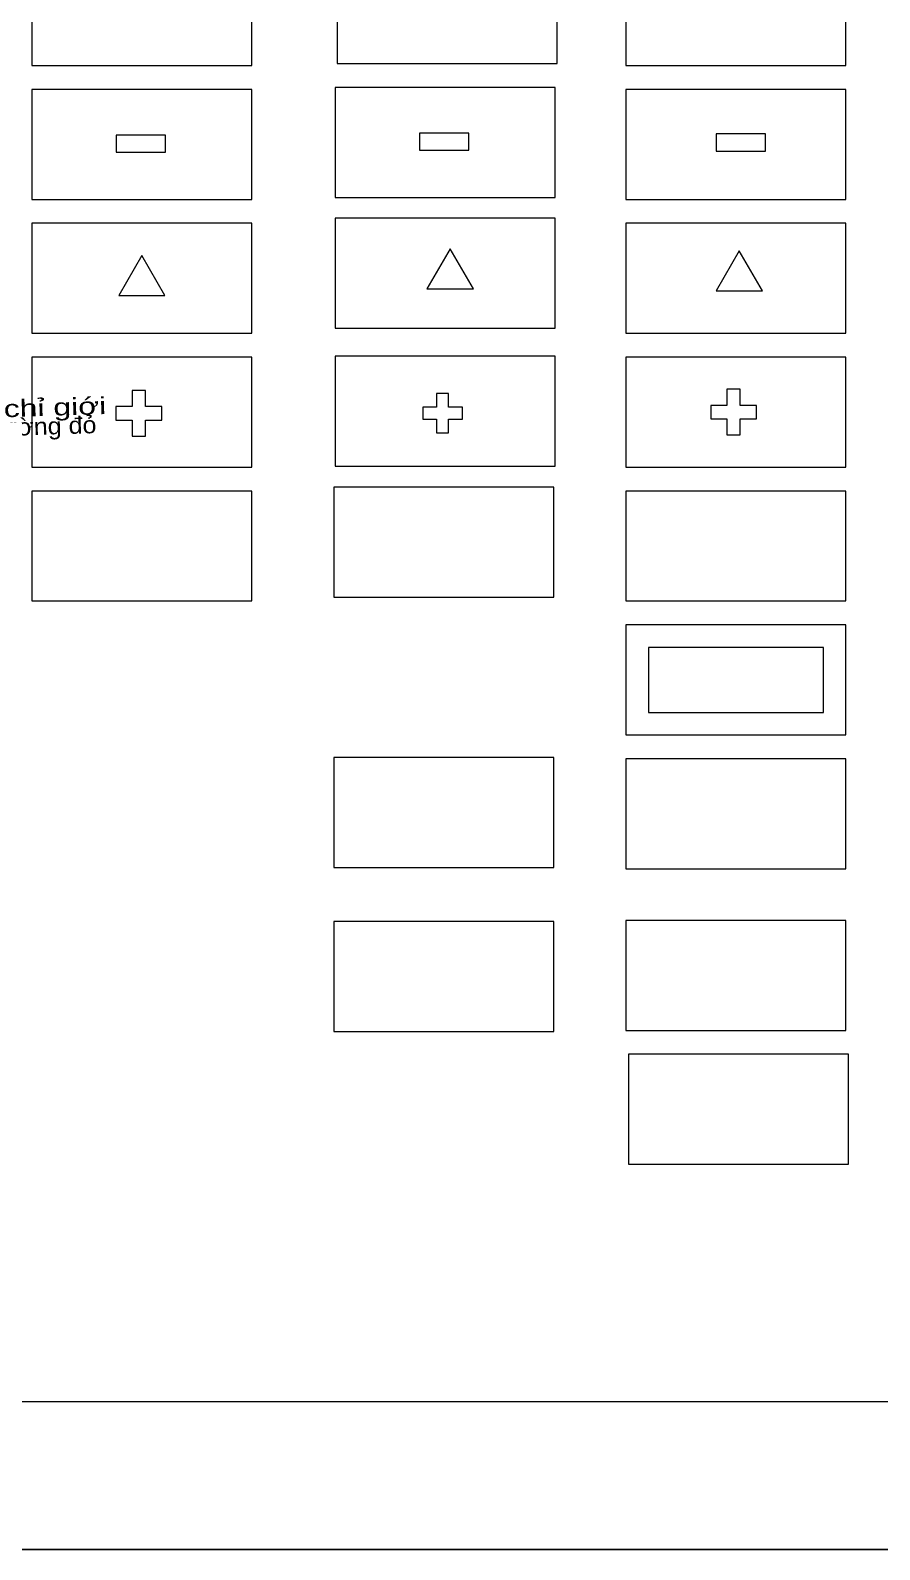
# Model space of a CAD drawing. Header units: metres. Extents: x 533049 to 537618, y 1849954 to 1852676.
# Drawn here: x 534978 to 535184.8, y 1849953.7 to 1850323.8 of the extents above; entities that cross this region are included whole.
import ezdxf

# ---------------------------------------------------------------- set-up
doc = ezdxf.new("R2010")
doc.units = ezdxf.units.M
doc.header["$LTSCALE"] = 2
for name, color, linetype, lineweight in [('14', 7, 'Continuous', 13), ('16', 7, 'Continuous', 13), ('17', 7, 'Continuous', 13), ('18', 7, 'Continuous', 13), ('19', 7, 'Continuous', 13), ('20', 7, 'Continuous', 13), ('21', 7, 'Continuous', 13), ('22', 7, 'Continuous', 13), ('25', 7, 'Continuous', 13), ('27', 7, 'Continuous', 13), ('28', 7, 'Continuous', 13), ('31', 7, 'Continuous', 13), ('32', 7, 'Continuous', 13), ('33', 7, 'Continuous', 13), ('34', 7, 'Continuous', 13), ('37', 7, 'Continuous', 13), ('38', 7, 'Continuous', 13), ('39', 7, 'Continuous', 13), ('45', 7, 'Continuous', 13), ('51', 7, 'Continuous', 13), ('61', 7, 'Continuous', 13)]:
    doc.layers.add(name, color=color, linetype=linetype, lineweight=lineweight)

msp = doc.modelspace()

# ---------------------------------------------------------------- linework, layer by layer
at = {"layer": '14'}
msp.add_lwpolyline([(535051.91, 1850079.94), (535105.48, 1850079.94), (535105.48, 1850106.73), (535051.91, 1850106.73)], close=True, dxfattribs=at)
at = {"layer": '16'}
msp.add_lwpolyline([(535052.24, 1850283.15), (535105.81, 1850283.15), (535105.81, 1850309.94), (535052.24, 1850309.94)], close=True, dxfattribs=at)
at = {"layer": '17'}
msp.add_lwpolyline([(535052.7, 1850315.73), (535106.27, 1850315.73), (535106.27, 1850342.52), (535052.7, 1850342.52)], close=True, dxfattribs=at)
at = {"layer": '18'}
msp.add_lwpolyline([(535051.91, 1850119.92), (535105.48, 1850119.92), (535105.48, 1850146.71), (535051.91, 1850146.71)], close=True, dxfattribs=at)
at = {"layer": '19'}
msp.add_lwpolyline([(535123.66, 1850047.63), (535177.23, 1850047.63), (535177.23, 1850074.42), (535123.66, 1850074.42)], close=True, dxfattribs=at)
at = {"layer": '20'}
msp.add_lwpolyline([(535084.74, 1850298.81), (535072.74, 1850298.81), (535072.74, 1850294.65), (535084.74, 1850294.65)], close=True, dxfattribs=at)
msp.add_lwpolyline([(535084.74, 1850298.81), (535072.74, 1850298.81), (535072.74, 1850294.65), (535084.74, 1850294.65)], close=True, dxfattribs=at)
at = {"layer": '21'}
for points in [[(534978.36, 1850282.67), (535031.93, 1850282.67), (535031.93, 1850309.45), (534978.36, 1850309.45)], [(535010.85, 1850298.33), (534998.85, 1850298.33), (534998.85, 1850294.17), (535010.85, 1850294.17)], [(535010.85, 1850298.33), (534998.85, 1850298.33), (534998.85, 1850294.17), (535010.85, 1850294.17)], [(535156.98, 1850298.6), (535144.98, 1850298.6), (535144.98, 1850294.44), (535156.98, 1850294.44)]]:
    msp.add_lwpolyline(points, close=True, dxfattribs=at)
at = {"layer": '22'}
msp.add_lwpolyline([(534978.36, 1850184.82), (535031.93, 1850184.82), (535031.93, 1850211.6), (534978.36, 1850211.6)], close=True, dxfattribs=at)
at = {"layer": '25'}
for points in [[(534978.36, 1850315.28), (535031.93, 1850315.28), (535031.93, 1850342.07), (534978.36, 1850342.07)], [(534978.36, 1850217.43), (535031.93, 1850217.43), (535031.93, 1850244.22), (534978.36, 1850244.22)], [(535052.24, 1850217.68), (535105.81, 1850217.68), (535105.81, 1850244.47), (535052.24, 1850244.47)], [(534998.82, 1850228.9), (535002.76, 1850228.9), (535002.76, 1850224.96), (535006.02, 1850224.96), (535006.02, 1850228.9), (535009.96, 1850228.9), (535009.96, 1850232.16), (535006.02, 1850232.16), (535006.02, 1850236.11), (535002.76, 1850236.11), (535002.76, 1850232.16), (534998.82, 1850232.16)], [(535083.17, 1850232.05), (535079.82, 1850232.05), (535079.82, 1850235.4), (535076.9, 1850235.4), (535076.9, 1850232.05), (535073.55, 1850232.05), (535073.55, 1850229.12), (535076.9, 1850229.12), (535076.9, 1850225.77), (535079.82, 1850225.77), (535079.82, 1850229.12), (535083.17, 1850229.12)]]:
    msp.add_lwpolyline(points, close=True, dxfattribs=at)
at = {"layer": '27'}
msp.add_lwpolyline([(535123.01, 1850119.59), (535176.59, 1850119.59), (535176.59, 1850146.37), (535123.01, 1850146.37)], close=True, dxfattribs=at)
at = {"layer": '28'}
for points in [[(534978.36, 1850315.28), (535031.93, 1850315.28), (535031.93, 1850342.07), (534978.36, 1850342.07)], [(535052.7, 1850315.73), (535106.27, 1850315.73), (535106.27, 1850342.52), (535052.7, 1850342.52)], [(535123.01, 1850315.28), (535176.59, 1850315.28), (535176.59, 1850342.07), (535123.01, 1850342.07)], [(534978.36, 1850282.67), (535031.93, 1850282.67), (535031.93, 1850309.45), (534978.36, 1850309.45)], [(535052.24, 1850283.15), (535105.81, 1850283.15), (535105.81, 1850309.94), (535052.24, 1850309.94)], [(535123.01, 1850282.67), (535176.59, 1850282.67), (535176.59, 1850309.45), (535123.01, 1850309.45)], [(535052.24, 1850251.27), (535105.81, 1850251.27), (535105.81, 1850278.06), (535052.24, 1850278.06)], [(534978.36, 1850250.05), (535031.93, 1850250.05), (535031.93, 1850276.84), (534978.36, 1850276.84)], [(535123.01, 1850250.05), (535176.59, 1850250.05), (535176.59, 1850276.84), (535123.01, 1850276.84)], [(534978.36, 1850217.43), (535031.93, 1850217.43), (535031.93, 1850244.22), (534978.36, 1850244.22)], [(535052.24, 1850217.68), (535105.81, 1850217.68), (535105.81, 1850244.47), (535052.24, 1850244.47)], [(535123.01, 1850217.43), (535176.59, 1850217.43), (535176.59, 1850244.22), (535123.01, 1850244.22)], [(534978.36, 1850184.82), (535031.93, 1850184.82), (535031.93, 1850211.6), (534978.36, 1850211.6)], [(534978.36, 1850184.82), (535031.93, 1850184.82), (535031.93, 1850211.6), (534978.36, 1850211.6)], [(535051.91, 1850185.74), (535105.48, 1850185.74), (535105.48, 1850212.53), (535051.91, 1850212.53)], [(535051.91, 1850185.74), (535105.48, 1850185.74), (535105.48, 1850212.53), (535051.91, 1850212.53)], [(535123.01, 1850184.82), (535176.59, 1850184.82), (535176.59, 1850211.6), (535123.01, 1850211.6)], [(535123.01, 1850184.82), (535176.59, 1850184.82), (535176.59, 1850211.6), (535123.01, 1850211.6)], [(535123.01, 1850152.2), (535176.59, 1850152.2), (535176.59, 1850178.99), (535123.01, 1850178.99)], [(535123.01, 1850152.2), (535176.59, 1850152.2), (535176.59, 1850178.99), (535123.01, 1850178.99)], [(535128.48, 1850157.67), (535171.12, 1850157.67), (535171.12, 1850173.52), (535128.48, 1850173.52)], [(535051.91, 1850119.92), (535105.48, 1850119.92), (535105.48, 1850146.71), (535051.91, 1850146.71)], [(535051.91, 1850119.92), (535105.48, 1850119.92), (535105.48, 1850146.71), (535051.91, 1850146.71)], [(535123.01, 1850119.59), (535176.59, 1850119.59), (535176.59, 1850146.37), (535123.01, 1850146.37)], [(535123.01, 1850119.59), (535176.59, 1850119.59), (535176.59, 1850146.37), (535123.01, 1850146.37)], [(535123.01, 1850119.59), (535176.59, 1850119.59), (535176.59, 1850146.37), (535123.01, 1850146.37)], [(535123.01, 1850119.59), (535176.59, 1850119.59), (535176.59, 1850146.37), (535123.01, 1850146.37)], [(535051.91, 1850079.94), (535105.48, 1850079.94), (535105.48, 1850106.73), (535051.91, 1850106.73)], [(535051.91, 1850079.94), (535105.48, 1850079.94), (535105.48, 1850106.73), (535051.91, 1850106.73)], [(535051.91, 1850079.94), (535105.48, 1850079.94), (535105.48, 1850106.73), (535051.91, 1850106.73)], [(535123.01, 1850080.21), (535176.59, 1850080.21), (535176.59, 1850106.99), (535123.01, 1850106.99)], [(535123.01, 1850080.21), (535176.59, 1850080.21), (535176.59, 1850106.99), (535123.01, 1850106.99)], [(535123.01, 1850080.21), (535176.59, 1850080.21), (535176.59, 1850106.99), (535123.01, 1850106.99)], [(535123.66, 1850047.63), (535177.23, 1850047.63), (535177.23, 1850074.42), (535123.66, 1850074.42)], [(535123.66, 1850047.63), (535177.23, 1850047.63), (535177.23, 1850074.42), (535123.66, 1850074.42)], [(535123.66, 1850047.63), (535177.23, 1850047.63), (535177.23, 1850074.42), (535123.66, 1850074.42)]]:
    msp.add_lwpolyline(points, close=True, dxfattribs=at)
at = {"layer": '31'}
msp.add_lwpolyline([(535123.01, 1850184.82), (535176.59, 1850184.82), (535176.59, 1850211.6), (535123.01, 1850211.6)], close=True, dxfattribs=at)
at = {"layer": '32'}
msp.add_lwpolyline([(535123.01, 1850282.67), (535176.59, 1850282.67), (535176.59, 1850309.45), (535123.01, 1850309.45)], close=True, dxfattribs=at)
at = {"layer": '33'}
for points in [[(535176.59, 1850152.2), (535176.59, 1850178.99), (535123.01, 1850178.99), (535123.01, 1850152.2)], [(535171.12, 1850157.67), (535171.12, 1850173.52), (535128.48, 1850173.52), (535128.48, 1850157.67)]]:
    msp.add_lwpolyline(points, close=True, dxfattribs=at)
at = {"layer": '34'}
for points in [[(535080.2, 1850270.65), (535074.55, 1850260.86), (535085.85, 1850260.86)], [(535143.65, 1850229.21), (535147.59, 1850229.21), (535147.59, 1850225.27), (535150.85, 1850225.27), (535150.85, 1850229.21), (535154.79, 1850229.21), (535154.79, 1850232.47), (535150.85, 1850232.47), (535150.85, 1850236.42), (535147.59, 1850236.42), (535147.59, 1850232.47), (535143.65, 1850232.47)]]:
    msp.add_lwpolyline(points, close=True, dxfattribs=at)
at = {"layer": '37'}
msp.add_lwpolyline([(535123.01, 1850080.21), (535176.59, 1850080.21), (535176.59, 1850106.99), (535123.01, 1850106.99)], close=True, dxfattribs=at)
at = {"layer": '38'}
msp.add_lwpolyline([(535051.91, 1850185.74), (535105.48, 1850185.74), (535105.48, 1850212.53), (535051.91, 1850212.53)], close=True, dxfattribs=at)
at = {"layer": '39'}
for points in [[(535123.01, 1850315.28), (535176.59, 1850315.28), (535176.59, 1850342.07), (535123.01, 1850342.07)], [(535123.01, 1850217.43), (535176.59, 1850217.43), (535176.59, 1850244.22), (535123.01, 1850244.22)]]:
    msp.add_lwpolyline(points, close=True, dxfattribs=at)
at = {"layer": '45'}
for points in [[(535005.12, 1850269.01), (534999.49, 1850259.25), (535010.76, 1850259.25)], [(535005.12, 1850269.01), (534999.49, 1850259.25), (535010.76, 1850259.25)], [(535150.59, 1850270.11), (535144.95, 1850260.35), (535156.23, 1850260.35)]]:
    msp.add_lwpolyline(points, close=True, dxfattribs=at)
at = {"layer": '51'}
for points in [[(535052.24, 1850251.27), (535105.81, 1850251.27), (535105.81, 1850278.06), (535052.24, 1850278.06)], [(534978.36, 1850250.05), (535031.93, 1850250.05), (535031.93, 1850276.84), (534978.36, 1850276.84)], [(535123.01, 1850250.05), (535176.59, 1850250.05), (535176.59, 1850276.84), (535123.01, 1850276.84)]]:
    msp.add_lwpolyline(points, close=True, dxfattribs=at)
at = {"layer": '61'}
for points in [[(537432.41, 1849953.71), (537432.41, 1852676.21), (533348.66, 1852676.21), (533348.66, 1849953.71)], [(533348.66, 1852676.21), (537432.41, 1852676.21), (537432.41, 1849953.71), (533348.66, 1849953.71)], [(533348.66, 1852676.21), (537432.41, 1852676.21), (537432.41, 1849953.71), (533348.66, 1849953.71)], [(533384.62, 1852640.25), (537396.44, 1852640.25), (537396.44, 1849989.68), (533384.62, 1849989.68)], [(533384.62, 1852640.25), (537396.44, 1852640.25), (537396.44, 1849989.68), (533384.62, 1849989.68)]]:
    msp.add_lwpolyline(points, close=True, dxfattribs=at)

# ---------------------------------------------------------------- texts
at = {"layer": '21'}
for s, width, p in [('  chỉ giới', 1.4, (534967.25, 1850229.43)), ('đường đỏ', 1.1, (534967.39, 1850224.87))]:
    msp.add_text(s, height=4.148, rotation=1.829, dxfattribs=dict(at, width=width)).set_placement(p)

doc.saveas('drawing.dxf')
